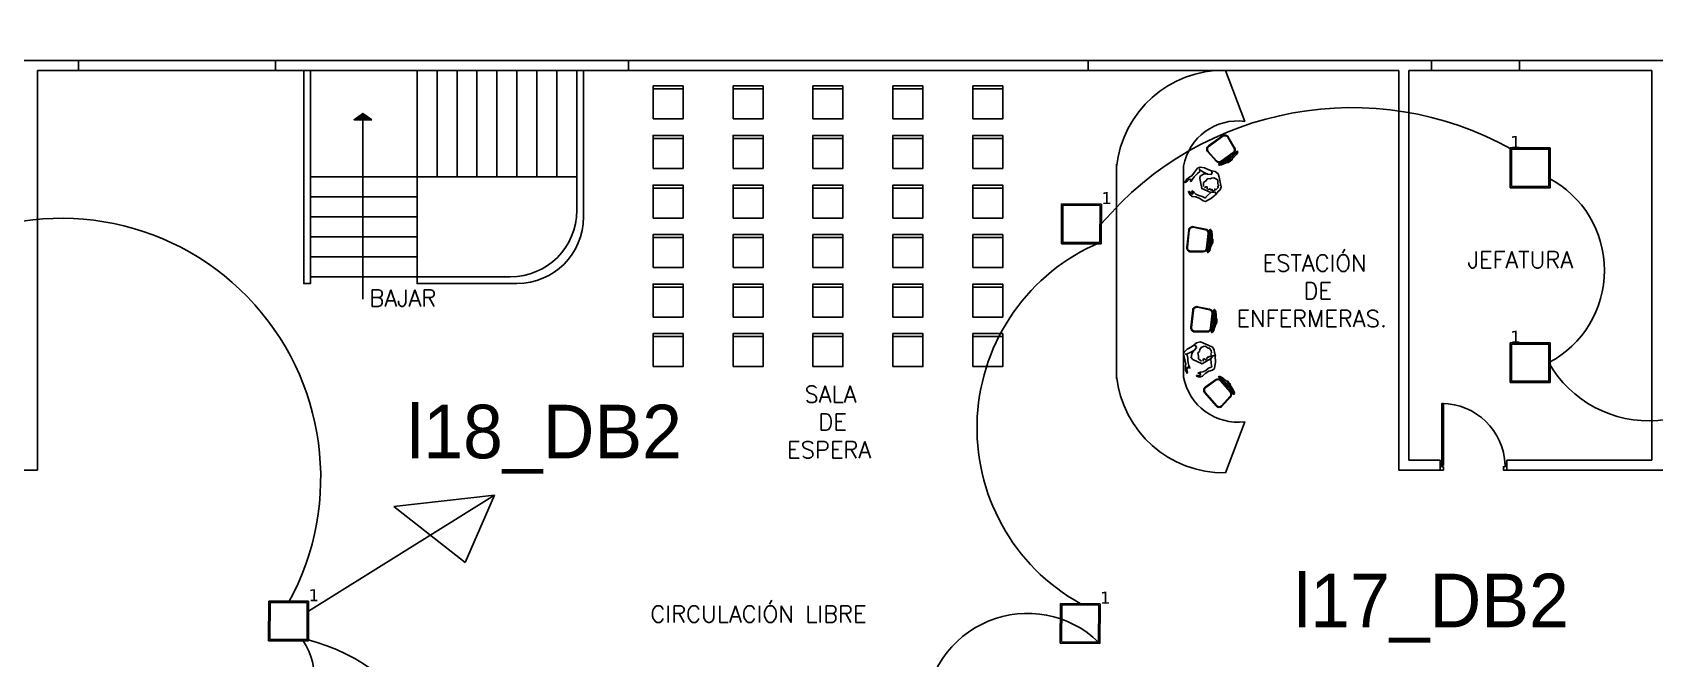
# Model space of a CAD drawing. Header units: metres. Extents: x -39 to 21688, y -24 to 9022.
# Drawn here: x 60.37 to 84.73, y 47.47 to 56.87 of the extents above; entities that cross this region are included whole.
import ezdxf

# ---------------------------------------------------------------- set-up
doc = ezdxf.new("R2010")
doc.units = ezdxf.units.M
doc.header["$MEASUREMENT"] = 0
for name, color, linetype in [('AN-TEXTO', 3, 'Continuous'), ('AR-ESCALERAS', 1, 'Continuous'), ('AR-MOBILIRIO', 1, 'Continuous'), ('AR-MUROS', 6, 'Continuous'), ('AR-PUERTAS', 2, 'Continuous'), ('AR-VENTANAS', 2, 'Continuous'), ('MOBILIARIO', 42, 'Continuous')]:
    doc.layers.add(name, color=color, linetype=linetype)
doc.layers.add('DLX_TERR_LUM', color=7, linetype='Continuous', true_color=0xffd400)
doc.layers.add('DLX_TERR_LUMKEY_IDX', color=7, linetype='Continuous', true_color=0x969696)
doc.styles.add('REGULAR-2.5', font='romans.shx', dxfattribs={"height": 2.5})
doc.styles.add('TableTextStyle', font='')
doc.styles.get('TableTextStyle').set_extended_font_data('VERDANA.TTF')

# ---------------------------------------------------------------- blocks, each defined once
blk = doc.blocks.new('AR-ESCALERAS 1 PISO')
at = {"layer": 'AR-ESCALERAS'}
blk.add_lwpolyline([(-2.25, 0.8), (-3.85, 0.8), (-3.85, -0.8), (-2.25, -0.8), (-2.25, 0.8)], dxfattribs=at)
for points in [[(-2.25, 0.8), (-1.95, 0.8), (-1.95, -0.8), (-2.25, -0.8)], [(-1.95, 0.8), (-1.65, 0.8), (-1.65, -0.8), (-1.95, -0.8)], [(-1.65, 0.8), (-1.35, 0.8), (-1.35, -0.8), (-1.65, -0.8)], [(-1.35, 0.8), (-1.05, 0.8), (-1.05, -0.8), (-1.35, -0.8)], [(-1.05, 0.8), (-0.75, 0.8), (-0.75, -0.8), (-1.05, -0.8)], [(-0.75, 0.8), (-0.45, 0.8), (-0.45, -0.8), (-0.75, -0.8)], [(-0.45, 0.8), (-0.15, 0.8), (-0.15, -0.8), (-0.45, -0.8)], [(-0.15, 0.8), (0.15, 0.8), (0.15, -0.8), (-0.15, -0.8)], [(-2.25, -0.8), (-2.25, -1.1), (-3.85, -1.1), (-3.85, -0.8)], [(-0.15, -0.8), (-0.45, -0.8), (-0.45, -0.8), (-0.15, -0.8)], [(-2.25, -1.1), (-2.25, -1.4), (-3.85, -1.4), (-3.85, -1.1)], [(-2.25, -1.4), (-2.25, -1.7), (-3.85, -1.7), (-3.85, -1.4)], [(-2.25, -1.7), (-2.25, -2), (-3.85, -2), (-3.85, -1.7)], [(-2.25, -2), (-2.25, -2.3), (-3.85, -2.3), (-3.85, -2)]]:
    blk.add_lwpolyline(points, close=True, dxfattribs=at)
blk = doc.blocks.new('AR-ESTACION DE ENFERMERAS')
at = {"layer": 'AR-MOBILIRIO'}
for p, q in [((-1.792, 3.363), (-1.792, 1.567)), ((-0.584, 2.259), (-0.616, 1.969)), ((-0.575, 2.257), (-0.606, 1.968)), ((-0.508, 2.307), (-0.304, 2.266)), ((-0.506, 2.317), (-0.302, 2.276)), ((-0.258, 2.205), (-0.286, 1.956)), ((-0.248, 2.203), (-0.276, 1.955)), ((-0.551, 1.905), (-0.343, 1.905)), ((-0.234, 2.041), (-0.266, 2.044)), ((-0.235, 2.036), (-0.266, 2.039)), ((-0.253, 2.118), (-0.262, 2.039)), ((-0.229, 2.075), (-0.262, 2.079)), ((-0.226, 2.115), (-0.258, 2.119)), ((-0.226, 2.11), (-0.258, 2.114)), ((-0.248, 2.118), (-0.257, 2.038)), ((-0.243, 2.117), (-0.252, 2.038)), ((-0.238, 2.117), (-0.247, 2.037)), ((-0.233, 2.116), (-0.242, 2.037)), ((-0.228, 2.116), (-0.237, 2.036)), ((-0.551, 1.895), (-0.343, 1.895)), ((-1.792, -0.23), (-1.792, 1.566)), ((-0.517, 0.919), (-0.549, 0.63)), ((-0.507, 0.918), (-0.539, 0.629)), ((-0.44, 0.968), (-0.236, 0.927)), ((-0.438, 0.977), (-0.235, 0.937)), ((-0.191, 0.865), (-0.218, 0.616)), ((-0.181, 0.864), (-0.208, 0.615)), ((-0.483, 0.566), (-0.275, 0.566)), ((-0.483, 0.556), (-0.275, 0.556)), ((-0.167, 0.697), (-0.199, 0.7)), ((-0.166, 0.702), (-0.198, 0.705)), ((-0.185, 0.779), (-0.194, 0.7)), ((-0.161, 0.736), (-0.194, 0.74)), ((-0.158, 0.771), (-0.191, 0.775)), ((-0.158, 0.776), (-0.19, 0.78)), ((-0.18, 0.779), (-0.189, 0.699)), ((-0.175, 0.778), (-0.184, 0.698)), ((-0.17, 0.777), (-0.179, 0.698)), ((-0.165, 0.777), (-0.174, 0.697)), ((-0.16, 0.776), (-0.169, 0.697)), ((-0.307, -0.367), (-0.138, -0.245)), ((-0.301, -0.375), (-0.132, -0.254)), ((-0.056, -0.262), (0.108, -0.451)), ((-0.048, -0.255), (0.115, -0.445)), ((-0.317, -0.464), (-0.126, -0.684)), ((-0.31, -0.458), (-0.119, -0.678)), ((-0.035, -0.68), (0.106, -0.527)), ((-0.028, -0.687), (0.113, -0.534)), ((0.032, -0.299), (0.007, -0.32)), ((0.035, -0.302), (0.011, -0.323)), ((0.011, -0.316), (0.063, -0.377)), ((0.015, -0.313), (0.067, -0.374)), ((0.019, -0.31), (0.071, -0.37)), ((0.022, -0.307), (0.075, -0.367)), ((0.026, -0.303), (0.078, -0.364)), ((0.03, -0.3), (0.082, -0.361)), ((0.059, -0.328), (0.034, -0.35)), ((0.081, -0.355), (0.056, -0.376)), ((0.084, -0.359), (0.06, -0.38))]:
    blk.add_line(p, q, dxfattribs=at)
at = {"layer": 'AR-MOBILIRIO', "linetype": 'ByBlock'}
for p, q in [((-0.609, 0.269), (-0.539, 0.304)), ((-0.539, 0.304), (-0.499, 0.332)), ((-0.453, 0.374), (-0.499, 0.332)), ((-0.499, 0.332), (-0.467, 0.322)), ((-0.454, 0.293), (-0.494, 0.247)), ((-0.467, 0.322), (-0.454, 0.293)), ((-0.39, 0.387), (-0.453, 0.374)), ((-0.378, 0.293), (-0.399, 0.259)), ((-0.34, 0.369), (-0.39, 0.387)), ((-0.336, 0.314), (-0.378, 0.293)), ((-0.261, 0.333), (-0.34, 0.369)), ((-0.308, 0.319), (-0.336, 0.314)), ((-0.279, 0.296), (-0.308, 0.319)), ((-0.259, 0.282), (-0.279, 0.296)), ((-0.186, 0.298), (-0.261, 0.333)), ((-0.232, 0.285), (-0.259, 0.282)), ((-0.224, 0.256), (-0.232, 0.285)), ((-0.159, 0.255), (-0.186, 0.298)), ((-0.672, 0.172), (-0.662, 0.218)), ((-0.652, 0.09), (-0.672, 0.172)), ((-0.662, 0.218), (-0.609, 0.269)), ((-0.632, 0.021), (-0.652, 0.09)), ((-0.642, 0.191), (-0.61, 0.17)), ((-0.637, -0.018), (-0.632, 0.021)), ((-0.612, 0.191), (-0.63, 0.185)), ((-0.559, 0.213), (-0.612, 0.191)), ((-0.61, 0.17), (-0.602, 0.118)), ((-0.602, 0.118), (-0.598, 0.08)), ((-0.598, 0.08), (-0.597, 0.04)), ((-0.597, 0.04), (-0.581, -0.004)), ((-0.494, 0.247), (-0.559, 0.213)), ((-0.546, 0.126), (-0.532, 0.191)), ((-0.515, 0.095), (-0.546, 0.126)), ((-0.532, 0.191), (-0.499, 0.25)), ((-0.361, 0.023), (-0.515, 0.095)), ((-0.405, 0.23), (-0.431, 0.203)), ((-0.431, 0.203), (-0.422, 0.15)), ((-0.422, 0.15), (-0.424, 0.105)), ((-0.424, 0.105), (-0.393, 0.085)), ((-0.399, 0.259), (-0.405, 0.23)), ((-0.393, 0.085), (-0.372, 0.064)), ((-0.315, 0.048), (-0.361, 0.023)), ((-0.345, 0.093), (-0.332, 0.111)), ((-0.342, 0.066), (-0.345, 0.093)), ((-0.332, 0.111), (-0.305, 0.09)), ((-0.218, 0.103), (-0.315, 0.048)), ((-0.305, 0.09), (-0.279, 0.108)), ((-0.279, 0.108), (-0.274, 0.131)), ((-0.274, 0.131), (-0.246, 0.132)), ((-0.246, 0.132), (-0.245, 0.15)), ((-0.245, 0.15), (-0.215, 0.138)), ((-0.21, 0.253), (-0.224, 0.256)), ((-0.221, 0.189), (-0.204, 0.206)), ((-0.202, 0.173), (-0.221, 0.189)), ((-0.215, 0.138), (-0.202, 0.173)), ((-0.177, 0.16), (-0.215, 0.104)), ((-0.215, 0.104), (-0.212, 0.039)), ((-0.212, 0.039), (-0.204, -0.009)), ((-0.204, 0.206), (-0.21, 0.253)), ((-0.14, 0.157), (-0.177, 0.16)), ((-0.156, 0.209), (-0.159, 0.255)), ((-0.138, 0.158), (-0.156, 0.209)), ((-0.151, -0.059), (-0.134, 0.052)), ((-0.134, 0.052), (-0.14, 0.157)), ((-0.641, -0.082), (-0.637, -0.018)), ((-0.61, -0.141), (-0.641, -0.082)), ((-0.605, -0.034), (-0.614, -0.07)), ((-0.614, -0.07), (-0.609, -0.106)), ((-0.605, -0.119), (-0.61, -0.141)), ((-0.609, -0.106), (-0.605, -0.119)), ((-0.591, -0.033), (-0.605, -0.034)), ((-0.571, -0.055), (-0.591, -0.033)), ((-0.581, -0.004), (-0.565, -0.044)), ((-0.565, -0.044), (-0.571, -0.055)), ((-0.44, -0.172), (-0.457, -0.176)), ((-0.457, -0.176), (-0.457, -0.186)), ((-0.457, -0.186), (-0.403, -0.199)), ((-0.397, -0.174), (-0.44, -0.172)), ((-0.386, -0.119), (-0.427, -0.13)), ((-0.427, -0.13), (-0.426, -0.136)), ((-0.426, -0.136), (-0.387, -0.146)), ((-0.403, -0.199), (-0.354, -0.185)), ((-0.38, -0.153), (-0.397, -0.174)), ((-0.387, -0.146), (-0.38, -0.153)), ((-0.347, -0.113), (-0.386, -0.119)), ((-0.354, -0.185), (-0.308, -0.141)), ((-0.297, -0.089), (-0.347, -0.113)), ((-0.308, -0.141), (-0.247, -0.104)), ((-0.252, -0.053), (-0.297, -0.089)), ((-0.208, -0.033), (-0.252, -0.053)), ((-0.247, -0.104), (-0.185, -0.084)), ((-0.2, -0.03), (-0.208, -0.033)), ((-0.204, -0.009), (-0.2, -0.03)), ((-0.185, -0.084), (-0.151, -0.059))]:
    blk.add_line(p, q, dxfattribs=at)
at = {"layer": 'AR-MOBILIRIO'}
for points in [[(-1.792, 3.317, -0.388962), (0.028, 4.934), (0.354, 4.08, 0.39649), (-0.672, 3.332), (-0.671, 1.567)], [(-1.792, -0.184, 0.388962), (0.028, -1.801), (0.354, -0.947, -0.39649), (-0.672, -0.199), (-0.671, 1.566)]]:
    blk.add_lwpolyline(points, format="xyb", dxfattribs=at)
at = {"layer": 'AR-MOBILIRIO', "linetype": 'ByBlock'}
for points in [[(-0.626, 3.064), (-0.648, 3.054), (-0.619, 3.115), (-0.566, 3.15), (-0.531, 3.17), (-0.488, 3.228), (-0.436, 3.294), (-0.393, 3.313), (-0.32, 3.302), (-0.25, 3.267), (-0.204, 3.253), (-0.142, 3.242)], [(-0.204, 3.253), (-0.192, 3.221), (-0.208, 3.193), (-0.268, 3.197), (-0.335, 3.228), (-0.385, 3.257), (-0.4, 3.268), (-0.402, 3.281), (-0.399, 3.243), (-0.436, 3.205), (-0.464, 3.179), (-0.496, 3.154), (-0.521, 3.115), (-0.543, 3.078), (-0.556, 3.076), (-0.55, 3.105), (-0.559, 3.115), (-0.593, 3.101), (-0.619, 3.075), (-0.626, 3.064)], [(-0.216, 2.89), (-0.318, 2.934), (-0.366, 2.956), (-0.401, 3.122), (-0.396, 3.165), (-0.336, 3.194), (-0.269, 3.202)], [(-0.32, 2.966), (-0.301, 2.985), (-0.278, 2.986), (-0.279, 2.951), (-0.248, 2.942), (-0.227, 2.951), (-0.21, 2.93), (-0.194, 2.94), (-0.187, 2.909), (-0.15, 2.92), (-0.149, 2.945), (-0.126, 2.942), (-0.092, 2.975), (-0.098, 2.987), (-0.079, 3.012), (-0.098, 3.031), (-0.099, 3.056), (-0.098, 3.093), (-0.119, 3.112), (-0.162, 3.133), (-0.201, 3.129), (-0.228, 3.116), (-0.265, 3.121), (-0.302, 3.081), (-0.339, 3.055), (-0.336, 3.019), (-0.34, 2.99)], [(-0.124, 2.86), (-0.094, 2.906), (-0.059, 2.935), (-0.041, 2.983), (-0.058, 3.064), (-0.078, 3.148), (-0.094, 3.199), (-0.142, 3.242)], [(-0.582, 2.911), (-0.591, 2.906), (-0.568, 2.855), (-0.527, 2.824), (-0.464, 2.815), (-0.398, 2.789), (-0.345, 2.751), (-0.304, 2.739), (-0.205, 2.793), (-0.126, 2.861), (-0.145, 2.892), (-0.214, 2.889)], [(-0.214, 2.889), (-0.263, 2.847), (-0.297, 2.812), (-0.311, 2.796), (-0.318, 2.8), (-0.36, 2.823), (-0.417, 2.837), (-0.466, 2.862), (-0.494, 2.89), (-0.527, 2.916), (-0.532, 2.911), (-0.516, 2.874), (-0.518, 2.864), (-0.545, 2.865), (-0.569, 2.9), (-0.582, 2.911)]]:
    blk.add_lwpolyline(points, dxfattribs=at)
at = {"layer": 'AR-MOBILIRIO'}
for centre, radius, start, end in [((-0.871, 2.148), 0.646, 336.7176, 10.5405), ((-0.206, 2.055), 0.0305, 272.5051, 304.8395), ((-0.202, 2.089), 0.0305, 42.2784, 74.6625), ((-0.804, 0.809), 0.646, 336.7176, 10.5405), ((-0.138, 0.716), 0.0305, 272.5051, 304.8395), ((-0.134, 0.75), 0.0305, 42.2784, 74.6625), ((-0.431, -0.75), 0.646, 23.8876, 57.7104), ((0.067, -0.299), 0.0305, 89.4483, 121.8325), ((0.089, -0.325), 0.0305, 319.675, 352.0095)]:
    blk.add_arc(centre, radius, start, end, dxfattribs=at)
at = {"layer": 'AR-MOBILIRIO', "extrusion": (0, 0, -1)}
for centre, major_axis, start_param, end_param in [((-0.518, 2.251), (0.0369, 0.0554), 4.232936, 5.879449), ((-0.518, 2.251), (0.0313, 0.0471), 4.232936, 5.879449), ((-0.314, 2.211), (0.0313, 0.0471), 5.879449, 7.375986), ((-0.314, 2.211), (0.0369, 0.0554), 5.879449, 7.375986), ((-0.55, 1.962), (0.0369, 0.0554), 2.568445, 4.232936), ((-0.55, 1.962), (0.0313, 0.0471), 2.568445, 4.232936), ((-0.342, 1.962), (0.0313, 0.0471), 1.092801, 2.568445), ((-0.342, 1.962), (0.0369, 0.0554), 1.092801, 2.568445), ((-0.451, 0.912), (0.0369, 0.0554), 4.232936, 5.879449), ((-0.451, 0.912), (0.0313, 0.0471), 4.232936, 5.879449), ((-0.247, 0.871), (0.0313, 0.0471), 5.879449, 7.375986), ((-0.247, 0.871), (0.0369, 0.0554), 5.879449, 7.375986), ((-0.482, 0.623), (0.0369, 0.0554), 2.568445, 4.232936), ((-0.482, 0.623), (0.0313, 0.0471), 2.568445, 4.232936), ((-0.274, 0.622), (0.0313, 0.0471), 1.092801, 2.568445), ((-0.274, 0.622), (0.0369, 0.0554), 1.092801, 2.568445), ((-0.099, -0.299), (-0.0156, 0.0647), 5.879449, 7.375986), ((-0.099, -0.299), (-0.0132, 0.055), 5.879449, 7.375986), ((-0.267, -0.421), (-0.0156, 0.0647), 4.232936, 5.879449), ((-0.267, -0.421), (-0.0132, 0.055), 4.232936, 5.879449), ((0.065, -0.488), (-0.0132, 0.055), 1.092801, 2.568445), ((0.065, -0.488), (-0.0156, 0.0647), 1.092801, 2.568445), ((-0.076, -0.641), (-0.0156, 0.0647), 2.568445, 4.232936), ((-0.076, -0.641), (-0.0132, 0.055), 2.568445, 4.232936)]:
    blk.add_ellipse(centre, major_axis=major_axis, ratio=1, start_param=start_param, end_param=end_param, dxfattribs=at)
at = {"layer": 'AR-MOBILIRIO'}
for centre, major_axis, start_param, end_param in [((-0.244, 2.078), (0.022, 0.194), 2.867658, 6.556557), ((-0.269, 2.081), (0.022, 0.194), 3.414965, 6.009251), ((-0.176, 0.739), (0.022, 0.194), 2.867658, 6.556557), ((-0.202, 0.741), (0.022, 0.194), 3.414965, 6.009251), ((0.047, -0.338), (-0.128, 0.148), 2.867658, 6.556557), ((0.027, -0.354), (-0.128, 0.148), 3.414965, 6.009251)]:
    blk.add_ellipse(centre, major_axis=major_axis, ratio=0.239226, start_param=start_param, end_param=end_param, dxfattribs=at)
for points in [[(-0.188, 2.03), (-0.185, 2.049), (-0.183, 2.068), (-0.18, 2.095), (-0.18, 2.102), (-0.179, 2.11)], [(-0.121, 0.691), (-0.118, 0.71), (-0.115, 0.729), (-0.113, 0.755), (-0.112, 0.763), (-0.112, 0.771)], [(0.119, -0.329), (0.108, -0.314), (0.095, -0.299), (0.078, -0.28), (0.072, -0.274), (0.067, -0.268)]]:
    blk.add_open_spline(points, degree=3, knots=[4.503628, 4.503628, 4.503628, 4.503628, 4.7924379, 4.7924379, 4.9095358, 4.9095358, 4.9095358, 4.9095358], dxfattribs=at)
at = {"layer": 'MOBILIARIO', "linetype": 'ByBlock'}
blk.add_line((-0.63, 0.185), (-0.642, 0.191), dxfattribs=at)
blk = doc.blocks.new('AR-ESTACION DE ENFERMERAS 1')
at = {"layer": 'AR-MOBILIRIO'}
for p, q in [((0.413, 4.588), (0.176, 4.418)), ((0.419, 4.58), (0.182, 4.41)), ((0.5, 4.563), (0.606, 4.384)), ((0.508, 4.568), (0.614, 4.389)), ((0.165, 4.32), (0.304, 4.165)), ((0.172, 4.327), (0.311, 4.172)), ((0.59, 4.309), (0.387, 4.163)), ((0.596, 4.301), (0.393, 4.155)), ((0.481, 4.179), (0.462, 4.205)), ((0.53, 4.247), (0.465, 4.201)), ((0.485, 4.181), (0.466, 4.208)), ((0.533, 4.243), (0.468, 4.197)), ((0.536, 4.239), (0.471, 4.193)), ((0.539, 4.235), (0.474, 4.189)), ((0.542, 4.231), (0.477, 4.185)), ((0.545, 4.227), (0.479, 4.18)), ((0.514, 4.201), (0.494, 4.228)), ((0.542, 4.222), (0.523, 4.248)), ((0.546, 4.225), (0.527, 4.251))]:
    blk.add_line(p, q, dxfattribs=at)
for centre, radius, start, end in [((0.139, 4.727), 0.646, 288.6156, 322.4385), ((0.514, 4.17), 0.0305, 224.4031, 256.7375), ((0.542, 4.19), 0.0305, 354.1764, 26.5605)]:
    blk.add_arc(centre, radius, start, end, dxfattribs=at)
at = {"layer": 'AR-MOBILIRIO', "extrusion": (0, 0, -1)}
for centre, major_axis, start_param, end_param in [((0.215, 4.364), (0.0659, 0.0096), 2.568445, 4.232936), ((0.215, 4.364), (0.056, 0.0081), 2.568445, 4.232936), ((0.452, 4.534), (0.0659, 0.0096), 4.232936, 5.879449), ((0.452, 4.534), (0.056, 0.0081), 4.232936, 5.879449), ((0.557, 4.355), (0.056, 0.0081), 5.879449, 7.375986), ((0.557, 4.355), (0.0659, 0.0096), 5.879449, 7.375986), ((0.354, 4.209), (0.0659, 0.0096), 1.092801, 2.568445), ((0.354, 4.209), (0.056, 0.0081), 1.092801, 2.568445)]:
    blk.add_ellipse(centre, major_axis=major_axis, ratio=1, start_param=start_param, end_param=end_param, dxfattribs=at)
at = {"layer": 'AR-MOBILIRIO'}
for centre, start_param, end_param in [((0.506, 4.214), 2.867658, 6.556557), ((0.491, 4.234), 3.414965, 6.009251)]:
    blk.add_ellipse(centre, major_axis=(0.159, 0.113), ratio=0.239226, start_param=start_param, end_param=end_param, dxfattribs=at)
blk.add_open_spline([(0.507, 4.141), (0.523, 4.151), (0.539, 4.162), (0.561, 4.178), (0.567, 4.182), (0.573, 4.187)], degree=3, knots=[4.503628, 4.503628, 4.503628, 4.503628, 4.7924379, 4.7924379, 4.9095358, 4.9095358, 4.9095358, 4.9095358], dxfattribs=at)
at = {"layer": 'AR-MOBILIRIO', "color": 1}
blk.add_blockref('AR-ESTACION DE ENFERMERAS', (0.431, 0.75), dxfattribs=at)
blk = doc.blocks.new('silla')
for points in [[(-0.225, -0.023), (0.225, -0.023), (0.225, 0.023), (-0.225, 0.023)], [(-0.225, -0.473), (0.225, -0.473), (0.225, -0.023), (-0.225, -0.023)]]:
    blk.add_lwpolyline(points, close=True)
blk = doc.blocks.new('*U91')
at = {"layer": 'AR-MOBILIRIO'}
blk.add_blockref('silla', (0, 0.225), dxfattribs=at)
blk = doc.blocks.new('*U92')
at = {"layer": 'AR-MUROS', "color": 0, "linetype": 'ByBlock', "lineweight": -2}
for p in [(0, 3.717), (1.2, 3.717), (2.4, 3.717), (3.6, 3.717), (4.8, 3.717), (0, 2.974), (1.2, 2.974), (2.4, 2.974), (3.6, 2.974), (4.8, 2.974), (0, 2.23), (1.2, 2.23), (2.4, 2.23), (3.6, 2.23), (4.8, 2.23), (0, 1.487), (1.2, 1.487), (2.4, 1.487), (3.6, 1.487), (4.8, 1.487), (0, 0.743), (1.2, 0.743), (2.4, 0.743), (3.6, 0.743), (4.8, 0.743), (0, 0), (1.2, 0), (2.4, 0), (3.6, 0), (4.8, 0)]:
    blk.add_blockref('*U91', p, dxfattribs=at)
blk = doc.blocks.new('AR-PUERTA 1')
at = {"layer": 'AR-PUERTAS', "linetype": 'Continuous'}
for points in [[(0.954, 0.033), (0.954, 0.958), (0.929, 0.958), (0.929, 0.033)], [(0.004, 0.058), (0.004, 0.008), (0.029, 0.008), (0.029, -0.042), (-0.021, -0.042), (-0.021, 0.058)], [(0.929, 0.008), (0.929, -0.042), (0.979, -0.042), (0.979, 0.058), (0.954, 0.058), (0.954, 0.008)]]:
    blk.add_lwpolyline(points, close=True, dxfattribs=at)
blk.add_arc((0.954, 0.008), 0.949, 89.9989, 178.4932, dxfattribs=at)

msp = doc.modelspace()

# ---------------------------------------------------------------- hatches: boundary and pattern name
at = {"layer": 'AR-ESCALERAS'}
h = msp.add_hatch(color=1, dxfattribs=at)
h.dxf.hatch_style = 1
h.paths.add_polyline_path([(65.33518, 55.65025), (65.20135, 55.55582), (65.33518, 55.55582), (65.46902, 55.55582)])

# ---------------------------------------------------------------- linework, layer by layer
msp.add_lwpolyline([(65.46902, 55.55582), (65.33518, 55.65025), (65.20135, 55.55582), (65.33518, 55.55582)], close=True, dxfattribs=at)
msp.add_lwpolyline([(65.33518, 55.55582), (65.33518, 52.86049)], dxfattribs=at)
at = {"layer": 'AR-MUROS'}
for p, q in [((0, 56.44698), (93.9396, 56.44698)), ((60.44777, 50.29698), (58.86049, 50.29698))]:
    msp.add_line(p, q, dxfattribs=at)
for points in [[(60.44777, 56.29698), (80.8896, 56.29698)], [(60.44777, 56.29698), (62.01749, 56.29698)], [(60.44777, 56.29698), (60.44777, 50.29698)], [(62.16749, 56.29698), (80.8896, 56.29698)], [(64.54777, 56.29698), (64.54777, 53.09698), (64.44777, 53.09698), (64.44777, 56.29698)], [(80.8896, 56.29698), (80.8896, 50.86785), (80.8896, 50.29698)], [(81.0396, 56.29698), (84.6896, 56.29698)], [(81.0396, 56.29698), (84.6896, 56.29698)], [(81.0396, 56.29698), (81.0396, 50.86785), (81.0396, 50.44698)], [(84.6896, 50.44698), (84.6896, 56.29698)], [(81.0396, 50.44698), (81.50928, 50.44698)], [(81.50928, 50.29698), (81.50928, 50.44698)], [(82.50928, 50.44698), (84.6896, 50.44698)], [(82.50928, 50.29698), (82.50928, 50.44698)], [(80.8896, 50.29698), (81.50928, 50.29698)], [(82.50928, 50.29698), (84.6896, 50.29698)], [(84.6896, 50.29698), (85.9896, 50.29698)]]:
    msp.add_lwpolyline(points, dxfattribs=at)
msp.add_lwpolyline([(68.54777, 56.29698), (68.54777, 54.19698, -0.41421356), (67.54777, 53.19698), (66.14777, 53.19698), (66.14777, 53.09698), (67.64777, 53.09698, 0.41421356), (68.64777, 54.09698), (68.64777, 56.29698)], format="xyb", dxfattribs=at)
at = {"layer": 'AR-PUERTAS'}
for centre in [(74.88973, 28.38769), (22.62406, 27.62249)]:
    msp.add_circle(centre, 40.08066, dxfattribs=at)
at = {"layer": 'AR-VENTANAS'}
for p, q in [((64.51827, 48.17866), (67.31051, 49.91891)), ((67.31051, 49.91891), (65.79946, 49.75117)), ((65.79946, 49.75117), (66.86979, 48.91246)), ((66.86979, 48.91246), (67.31051, 49.91891))]:
    msp.add_line(p, q, dxfattribs=at)
for points in [[(61.06507, 56.44698), (64.0243, 56.44698), (64.0243, 56.29698), (61.06507, 56.29698)], [(69.32103, 56.44698), (76.22519, 56.44698), (76.22519, 56.29698), (69.32103, 56.29698)], [(81.38091, 56.44698), (82.69931, 56.44698), (82.69931, 56.29698), (81.38091, 56.29698)]]:
    msp.add_lwpolyline(points, close=True, dxfattribs=at)
for centre, radius, start, end in [((80.18279, 50.81655), 4.92152, 60.811774, 139.835163), ((82.41339, 53.29468), 1.56403, 297.679852, 62.320148), ((60.80935, 50.18522), 3.89199, 331.208144, 117.076416), ((77.57456, 50.9307), 3.01918, 112.875207, 240.879665), ((84.63626, 52.75714), 1.71967, 209.526198, 339.840352), ((75.31398, 46.61058), 1.53652, 45.968023, 245.730207), ((63.78938, 44.93625), 2.9041, 338.854169, 75.898637), ((63.729, 47.22741), 0.86894, 215.641507, 35.583548)]:
    msp.add_arc(centre, radius, start, end, dxfattribs=at)
at = {"layer": 'DLX_TERR_LUM'}
for points in [[(83.15992, 55.13314, 0), (82.56292, 55.13314, 0)], [(82.56292, 55.13314, 0), (82.56292, 55.13314, 0)], [(82.56292, 55.13314, 0), (83.15992, 55.13314, 0)], [(82.56292, 55.13314, 0), (82.56292, 54.53614, 0)], [(82.56292, 54.53614, 0), (82.56292, 55.13314, 0)], [(82.56292, 55.13314, 0), (82.56292, 55.13314, 0)], [(82.56292, 54.53614, 0), (82.56292, 55.13314, 0)], [(82.56292, 55.13314, 0), (83.15992, 55.13314, 0)], [(82.56292, 55.13314, 0), (82.56292, 54.53614, 0)], [(83.15992, 55.13314, 0), (82.56292, 55.13314, 0)], [(83.13992, 55.11314, 0), (82.58292, 55.11314, 0)], [(82.58292, 55.11314, 0), (82.58292, 54.55615, 0)], [(82.58292, 55.11314, 0), (83.13992, 55.11314, 0)], [(82.58292, 54.55615, 0), (82.58292, 55.11314, 0)], [(83.13992, 54.55615, 0), (83.13992, 55.11314, 0)], [(83.13992, 55.11314, 0), (83.13992, 54.55615, 0)], [(83.15992, 55.13314, 0), (83.15992, 55.13314, 0)], [(83.15992, 54.53614, 0), (83.15992, 55.13314, 0)], [(83.15992, 55.13314, 0), (83.15992, 55.13314, 0)], [(83.15992, 55.13314, 0), (83.15992, 54.53614, 0)], [(83.15992, 55.13314, 0), (83.15992, 54.53614, 0)], [(83.15992, 54.53614, 0), (83.15992, 55.13314, 0)], [(82.56292, 54.53614, 0), (82.56292, 54.53614, 0)], [(82.56292, 54.53614, 0), (83.15992, 54.53614, 0)], [(83.15992, 54.53614, 0), (82.56292, 54.53614, 0)], [(82.56292, 54.53614, 0), (82.56292, 54.53614, 0)], [(83.15992, 54.53614, 0), (82.56292, 54.53614, 0)], [(82.56292, 54.53614, 0), (83.15992, 54.53614, 0)], [(82.58292, 54.55615, 0), (83.13992, 54.55615, 0)], [(83.13992, 54.55615, 0), (82.58292, 54.55615, 0)], [(83.15992, 54.53614, 0), (83.15992, 54.53614, 0)], [(83.15992, 54.53614, 0), (83.15992, 54.53614, 0)], [(75.82575, 54.29126, 0), (75.82386, 53.69426, 0)], [(75.82386, 53.69426, 0), (75.82575, 54.29126, 0)], [(75.82386, 53.69426, 0), (75.82575, 54.29126, 0)], [(75.82575, 54.29126, 0), (75.82386, 53.69426, 0)], [(76.42275, 54.28937, 0), (75.82575, 54.29126, 0)], [(75.82575, 54.29126, 0), (75.82575, 54.29126, 0)], [(75.82575, 54.29126, 0), (76.42275, 54.28937, 0)], [(75.82575, 54.29126, 0), (75.82575, 54.29126, 0)], [(75.82575, 54.29126, 0), (76.42275, 54.28937, 0)], [(76.42275, 54.28937, 0), (75.82575, 54.29126, 0)], [(75.84569, 54.2712, 0), (75.84393, 53.7142, 0)], [(75.84393, 53.7142, 0), (75.84569, 54.2712, 0)], [(76.40269, 54.26944, 0), (75.84569, 54.2712, 0)], [(75.84569, 54.2712, 0), (76.40269, 54.26944, 0)], [(76.40092, 53.71244, 0), (76.40269, 54.26944, 0)], [(76.40269, 54.26944, 0), (76.40092, 53.71244, 0)], [(76.42086, 53.69238, 0), (76.42275, 54.28937, 0)], [(76.42275, 54.28937, 0), (76.42086, 53.69238, 0)], [(76.42275, 54.28937, 0), (76.42086, 53.69238, 0)], [(76.42086, 53.69238, 0), (76.42275, 54.28937, 0)], [(76.42275, 54.28937, 0), (76.42275, 54.28937, 0)], [(76.42275, 54.28937, 0), (76.42275, 54.28937, 0)], [(75.82386, 53.69426, 0), (75.82386, 53.69426, 0)], [(75.82386, 53.69426, 0), (76.42086, 53.69238, 0)], [(76.42086, 53.69238, 0), (75.82386, 53.69426, 0)], [(75.82386, 53.69426, 0), (75.82386, 53.69426, 0)], [(76.42086, 53.69238, 0), (75.82386, 53.69426, 0)], [(75.82386, 53.69426, 0), (76.42086, 53.69238, 0)], [(75.84393, 53.7142, 0), (76.40092, 53.71244, 0)], [(76.40092, 53.71244, 0), (75.84393, 53.7142, 0)], [(76.42086, 53.69238, 0), (76.42086, 53.69238, 0)], [(76.42086, 53.69238, 0), (76.42086, 53.69238, 0)], [(83.15992, 52.20815, 0), (82.56292, 52.20815, 0)], [(82.56292, 52.20815, 0), (82.56292, 52.20815, 0)], [(82.56292, 52.20815, 0), (83.15992, 52.20815, 0)], [(82.56292, 52.20815, 0), (82.56292, 51.61115, 0)], [(82.56292, 51.61115, 0), (82.56292, 52.20815, 0)], [(82.56292, 52.20815, 0), (82.56292, 52.20815, 0)], [(82.56292, 51.61115, 0), (82.56292, 52.20815, 0)], [(82.56292, 52.20815, 0), (83.15992, 52.20815, 0)], [(82.56292, 52.20815, 0), (82.56292, 51.61115, 0)], [(83.15992, 52.20815, 0), (82.56292, 52.20815, 0)], [(83.13992, 52.18815, 0), (82.58292, 52.18815, 0)], [(82.58292, 52.18815, 0), (82.58292, 51.63115, 0)], [(82.58292, 52.18815, 0), (83.13992, 52.18815, 0)], [(82.58292, 51.63115, 0), (82.58292, 52.18815, 0)], [(83.13992, 51.63115, 0), (83.13992, 52.18815, 0)], [(83.13992, 52.18815, 0), (83.13992, 51.63115, 0)], [(83.15992, 52.20815, 0), (83.15992, 52.20815, 0)], [(83.15992, 51.61115, 0), (83.15992, 52.20815, 0)], [(83.15992, 52.20815, 0), (83.15992, 52.20815, 0)], [(83.15992, 52.20815, 0), (83.15992, 51.61115, 0)], [(83.15992, 52.20815, 0), (83.15992, 51.61115, 0)], [(83.15992, 51.61115, 0), (83.15992, 52.20815, 0)], [(82.56292, 51.61115, 0), (82.56292, 51.61115, 0)], [(82.56292, 51.61115, 0), (83.15992, 51.61115, 0)], [(83.15992, 51.61115, 0), (82.56292, 51.61115, 0)], [(82.56292, 51.61115, 0), (82.56292, 51.61115, 0)], [(83.15992, 51.61115, 0), (82.56292, 51.61115, 0)], [(82.56292, 51.61115, 0), (83.15992, 51.61115, 0)], [(82.58292, 51.63115, 0), (83.13992, 51.63115, 0)], [(83.13992, 51.63115, 0), (82.58292, 51.63115, 0)], [(83.15992, 51.61115, 0), (83.15992, 51.61115, 0)], [(83.15992, 51.61115, 0), (83.15992, 51.61115, 0)], [(63.92175, 48.33167, 0), (63.91986, 47.73467, 0)], [(63.91986, 47.73467, 0), (63.92175, 48.33167, 0)], [(63.91986, 47.73467, 0), (63.92175, 48.33167, 0)], [(63.92175, 48.33167, 0), (63.91986, 47.73467, 0)], [(64.51875, 48.32978, 0), (63.92175, 48.33167, 0)], [(63.92175, 48.33167, 0), (63.92175, 48.33167, 0)], [(63.92175, 48.33167, 0), (64.51875, 48.32978, 0)], [(63.92175, 48.33167, 0), (63.92175, 48.33167, 0)], [(63.92175, 48.33167, 0), (64.51875, 48.32978, 0)], [(64.51875, 48.32978, 0), (63.92175, 48.33167, 0)], [(63.94169, 48.3116, 0), (63.93993, 47.7546, 0)], [(63.93993, 47.7546, 0), (63.94169, 48.3116, 0)], [(64.49869, 48.30984, 0), (63.94169, 48.3116, 0)], [(63.94169, 48.3116, 0), (64.49869, 48.30984, 0)], [(64.49693, 47.75284, 0), (64.49869, 48.30984, 0)], [(64.49869, 48.30984, 0), (64.49693, 47.75284, 0)], [(64.51686, 47.73278, 0), (64.51875, 48.32978, 0)], [(64.51875, 48.32978, 0), (64.51686, 47.73278, 0)], [(64.51875, 48.32978, 0), (64.51686, 47.73278, 0)], [(64.51686, 47.73278, 0), (64.51875, 48.32978, 0)], [(64.51875, 48.32978, 0), (64.51875, 48.32978, 0)], [(64.51875, 48.32978, 0), (64.51875, 48.32978, 0)], [(75.80679, 48.29409, 0), (75.80489, 47.69709, 0)], [(75.80489, 47.69709, 0), (75.80679, 48.29409, 0)], [(75.80489, 47.69709, 0), (75.80679, 48.29409, 0)], [(75.80679, 48.29409, 0), (75.80489, 47.69709, 0)], [(76.40379, 48.2922, 0), (75.80679, 48.29409, 0)], [(75.80679, 48.29409, 0), (75.80679, 48.29409, 0)], [(75.80679, 48.29409, 0), (76.40379, 48.2922, 0)], [(75.80679, 48.29409, 0), (75.80679, 48.29409, 0)], [(75.80679, 48.29409, 0), (76.40379, 48.2922, 0)], [(76.40379, 48.2922, 0), (75.80679, 48.29409, 0)], [(75.82672, 48.27403, 0), (75.82496, 47.71703, 0)], [(75.82496, 47.71703, 0), (75.82672, 48.27403, 0)], [(76.38372, 48.27226, 0), (75.82672, 48.27403, 0)], [(75.82672, 48.27403, 0), (76.38372, 48.27226, 0)], [(76.38196, 47.71526, 0), (76.38372, 48.27226, 0)], [(76.38372, 48.27226, 0), (76.38196, 47.71526, 0)], [(76.40189, 47.6952, 0), (76.40379, 48.2922, 0)], [(76.40379, 48.2922, 0), (76.40189, 47.6952, 0)], [(76.40379, 48.2922, 0), (76.40189, 47.6952, 0)], [(76.40189, 47.6952, 0), (76.40379, 48.2922, 0)], [(76.40379, 48.2922, 0), (76.40379, 48.2922, 0)], [(76.40379, 48.2922, 0), (76.40379, 48.2922, 0)], [(63.93993, 47.7546, 0), (64.49693, 47.75284, 0)], [(64.49693, 47.75284, 0), (63.93993, 47.7546, 0)], [(63.91986, 47.73467, 0), (63.91986, 47.73467, 0)], [(63.91986, 47.73467, 0), (64.51686, 47.73278, 0)], [(64.51686, 47.73278, 0), (63.91986, 47.73467, 0)], [(63.91986, 47.73467, 0), (63.91986, 47.73467, 0)], [(64.51686, 47.73278, 0), (63.91986, 47.73467, 0)], [(63.91986, 47.73467, 0), (64.51686, 47.73278, 0)], [(64.51686, 47.73278, 0), (64.51686, 47.73278, 0)], [(64.51686, 47.73278, 0), (64.51686, 47.73278, 0)], [(75.80489, 47.69709, 0), (75.80489, 47.69709, 0)], [(75.80489, 47.69709, 0), (76.40189, 47.6952, 0)], [(76.40189, 47.6952, 0), (75.80489, 47.69709, 0)], [(75.80489, 47.69709, 0), (75.80489, 47.69709, 0)], [(76.40189, 47.6952, 0), (75.80489, 47.69709, 0)], [(75.80489, 47.69709, 0), (76.40189, 47.6952, 0)], [(75.82496, 47.71703, 0), (76.38196, 47.71526, 0)], [(76.38196, 47.71526, 0), (75.82496, 47.71703, 0)], [(76.40189, 47.6952, 0), (76.40189, 47.6952, 0)], [(76.40189, 47.6952, 0), (76.40189, 47.6952, 0)]]:
    msp.add_polyline3d(points, dxfattribs=at)

# ---------------------------------------------------------------- block references
at = {"layer": 'AR-MOBILIRIO', "xscale": 0.8967368062776356, "yscale": 0.8967368062776356, "zscale": 0.8967368062776356}
msp.add_blockref('AR-ESTACION DE ENFERMERAS 1', (77.87245, 51.20024), dxfattribs=at)
at = {"layer": 'AR-MUROS'}
for name, p in [('AR-ESCALERAS 1 PISO', (68.39777, 55.49698)), ('*U92', (69.9179, 52.0982))]:
    msp.add_blockref(name, p, dxfattribs=at)
at = {"layer": 'AR-MUROS', "xscale": -1}
msp.add_blockref('AR-PUERTA 1', (82.48846, 50.33862), dxfattribs=at)

# ---------------------------------------------------------------- texts
at = {"layer": 'AN-TEXTO', "char_height": 0.25, "attachment_point": 1, "style": 'REGULAR-2.5'}
for s, width, heights, insert in [('\\pi-0.15357;ESTACIÓN\\P\\pi0.45953;DE\\P\\pi-0.54643;ENFERMERAS.', 1.3238154, [1.17528], (78.99793, 53.529)), ('\\pi0.51934;JEFATURA', 2.764867, [0], (81.40169, 53.57933)), ('BAJAR', 0.7023642, [0], (65.43107, 53.00424)), ('\\pi0.25119;SALA\\P\\pi0.45953;DE\\P\\pi-0.01071;ESPERA', 1.3238154, [1.17528], (71.71456, 51.56071)), ('\\pi1.09558;CIRCULACIÓN LIBRE ', 5.7863988, [0.30966], (68.55694, 48.26185))]:
    msp.add_mtext_dynamic_manual_height_columns(s, width=width, gutter_width=1.25, heights=heights, dxfattribs=dict(at, insert=insert))
at = {"layer": 'AR-PUERTAS', "char_height": 0.803842, "attachment_point": 1}
for s, insert in [('l18_DB2', (66.00191, 51.27787)), ('l17_DB2', (79.31852, 48.74181))]:
    msp.add_mtext_dynamic_manual_height_columns(s, width=0.8038417, gutter_width=4.01921, heights=[0], dxfattribs=dict(at, insert=insert))
at = {"layer": 'DLX_TERR_LUMKEY_IDX', "style": 'TableTextStyle'}
for p in [(82.56292, 55.13315), (76.42275, 54.28937), (82.56292, 52.20814), (64.51875, 48.32978), (76.40378, 48.2922)]:
    msp.add_text('1', height=0.18, dxfattribs=at).set_placement(p)

doc.saveas('drawing.dxf')
